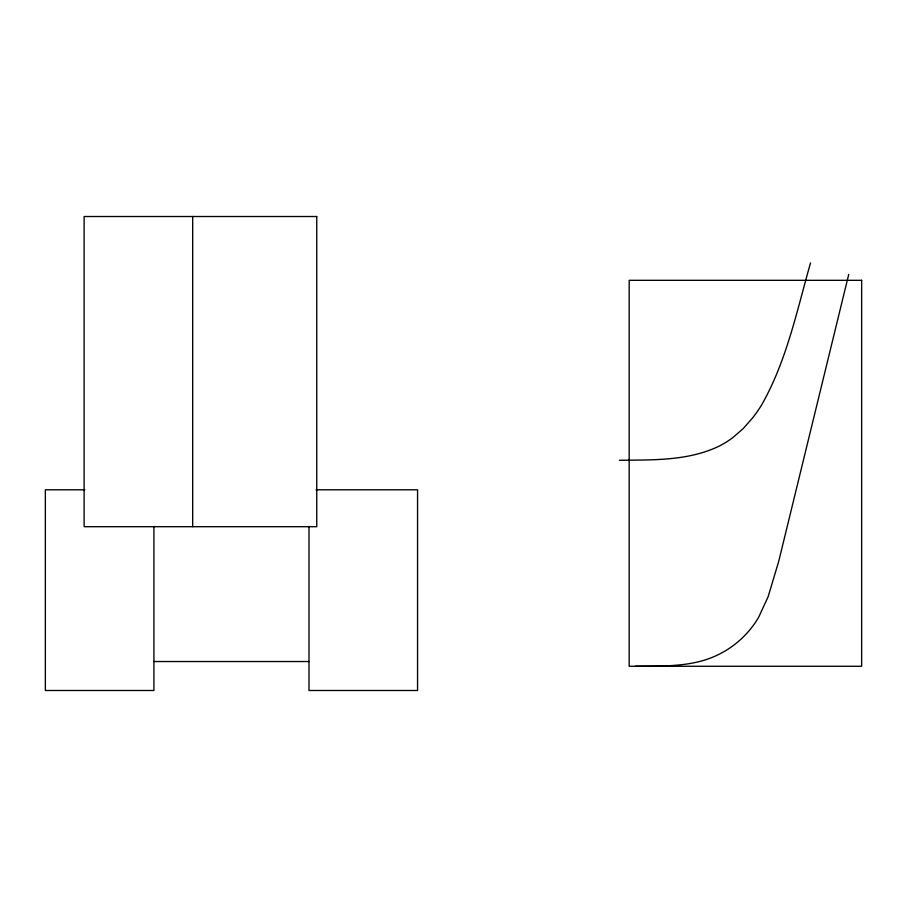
<?xml version="1.0" encoding="UTF-8"?>
<svg xmlns="http://www.w3.org/2000/svg" width="907" height="907" viewBox="0 0 907 907"><rect width="100%" height="100%" fill="white"/><g stroke="black" fill="none" stroke-linecap="round" stroke-linejoin="round"><path stroke-width="1.36" d="M848.737 274.39L778.694 561.456L768.15 596.659L758.649 617.293A95.541 95.541 0 0 1 702.54 660.715C680.772 666.838 657.892 666.01 635.501 666.271M810.529 262.894C796.868 310.942 786.573 361.145 761.608 404.964A140.494 140.494 0 0 1 752.64 417.878L743.162 428.637L732.992 437.48A91.358 91.358 0 0 1 718.163 446.595C687.438 461.039 652.53 459.872 619.368 460.257M84.827 489.791L45.35 489.791L45.35 690.488L153.918 690.488L153.918 526.389M316.055 489.791L417.56 489.791L417.56 690.488L309.004 690.488L309.004 526.389M153.918 661.532L309.004 661.532M192.681 216.512L192.681 526.695M316.758 216.512L84.124 216.512L84.124 526.695L316.758 526.695L316.758 216.512M861.65 280.32L629.175 280.32L629.175 666.271L861.65 666.271L861.65 280.32"/></g></svg>
